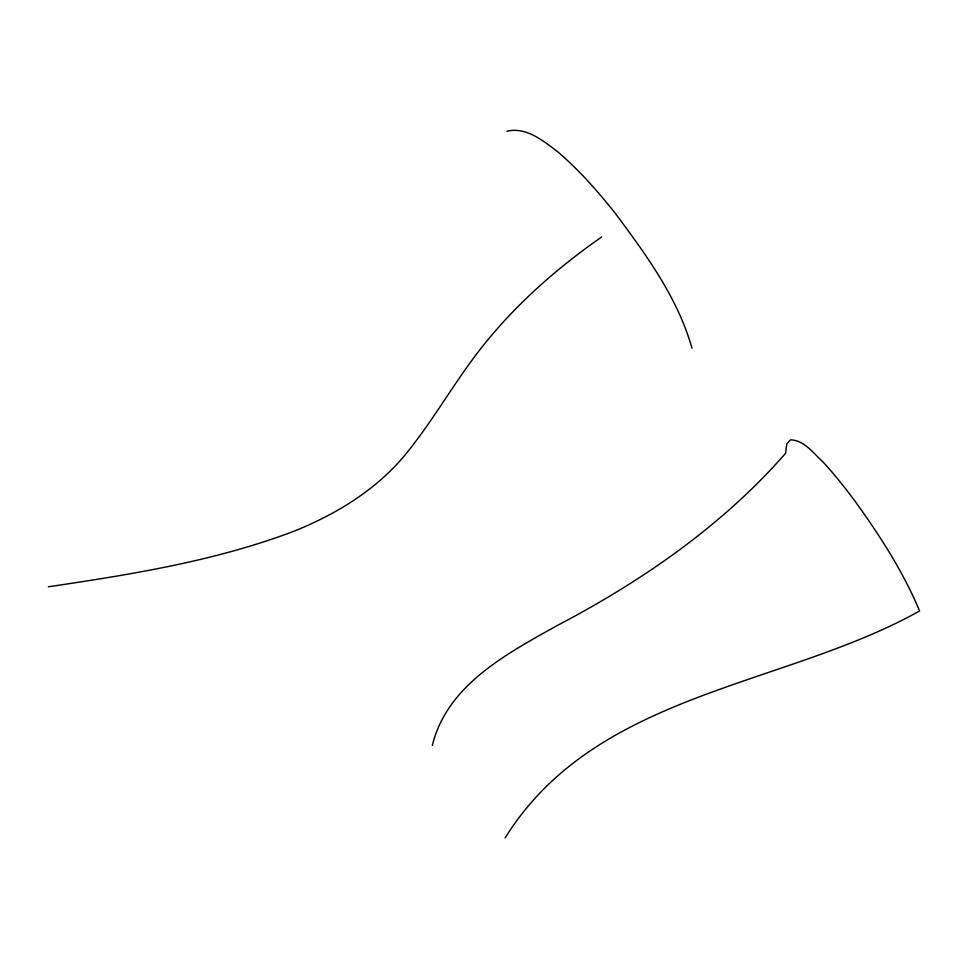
<?xml version="1.0" encoding="UTF-8"?>
<svg xmlns="http://www.w3.org/2000/svg" width="968" height="968" viewBox="0 0 968 968"><rect width="100%" height="100%" fill="white"/><g stroke="black" fill="none" stroke-linecap="round" stroke-linejoin="round"><path stroke-width="1.45" d="M432.321 745.457C447.059 685.114 506.445 653.957 556.358 625.994C641.506 581.381 721.934 526.06 785.568 453.314L786.73 443.876L790.541 439.859C804.36 440.186 813.35 453.326 822.812 461.748C834.452 474.368 845.112 487.836 855.337 501.618C880.033 535.957 903.265 571.822 919.6 610.99C782.325 687.582 595.816 692.205 505.114 837.937M601.673 236.978C552.607 271.161 507.607 311.611 472.154 359.999C448.632 392.016 428.751 426.646 403.22 457.174C374.326 490.957 335.618 514.359 294.78 530.924C215.719 561.029 131.696 574.375 48.4 586.789M506.845 131.237C526.265 126.614 543.217 140.82 557.665 151.746C579.033 169.981 597.631 191.144 615.079 213.081C646.007 254.536 677.697 297.793 691.987 348.19"/></g></svg>
